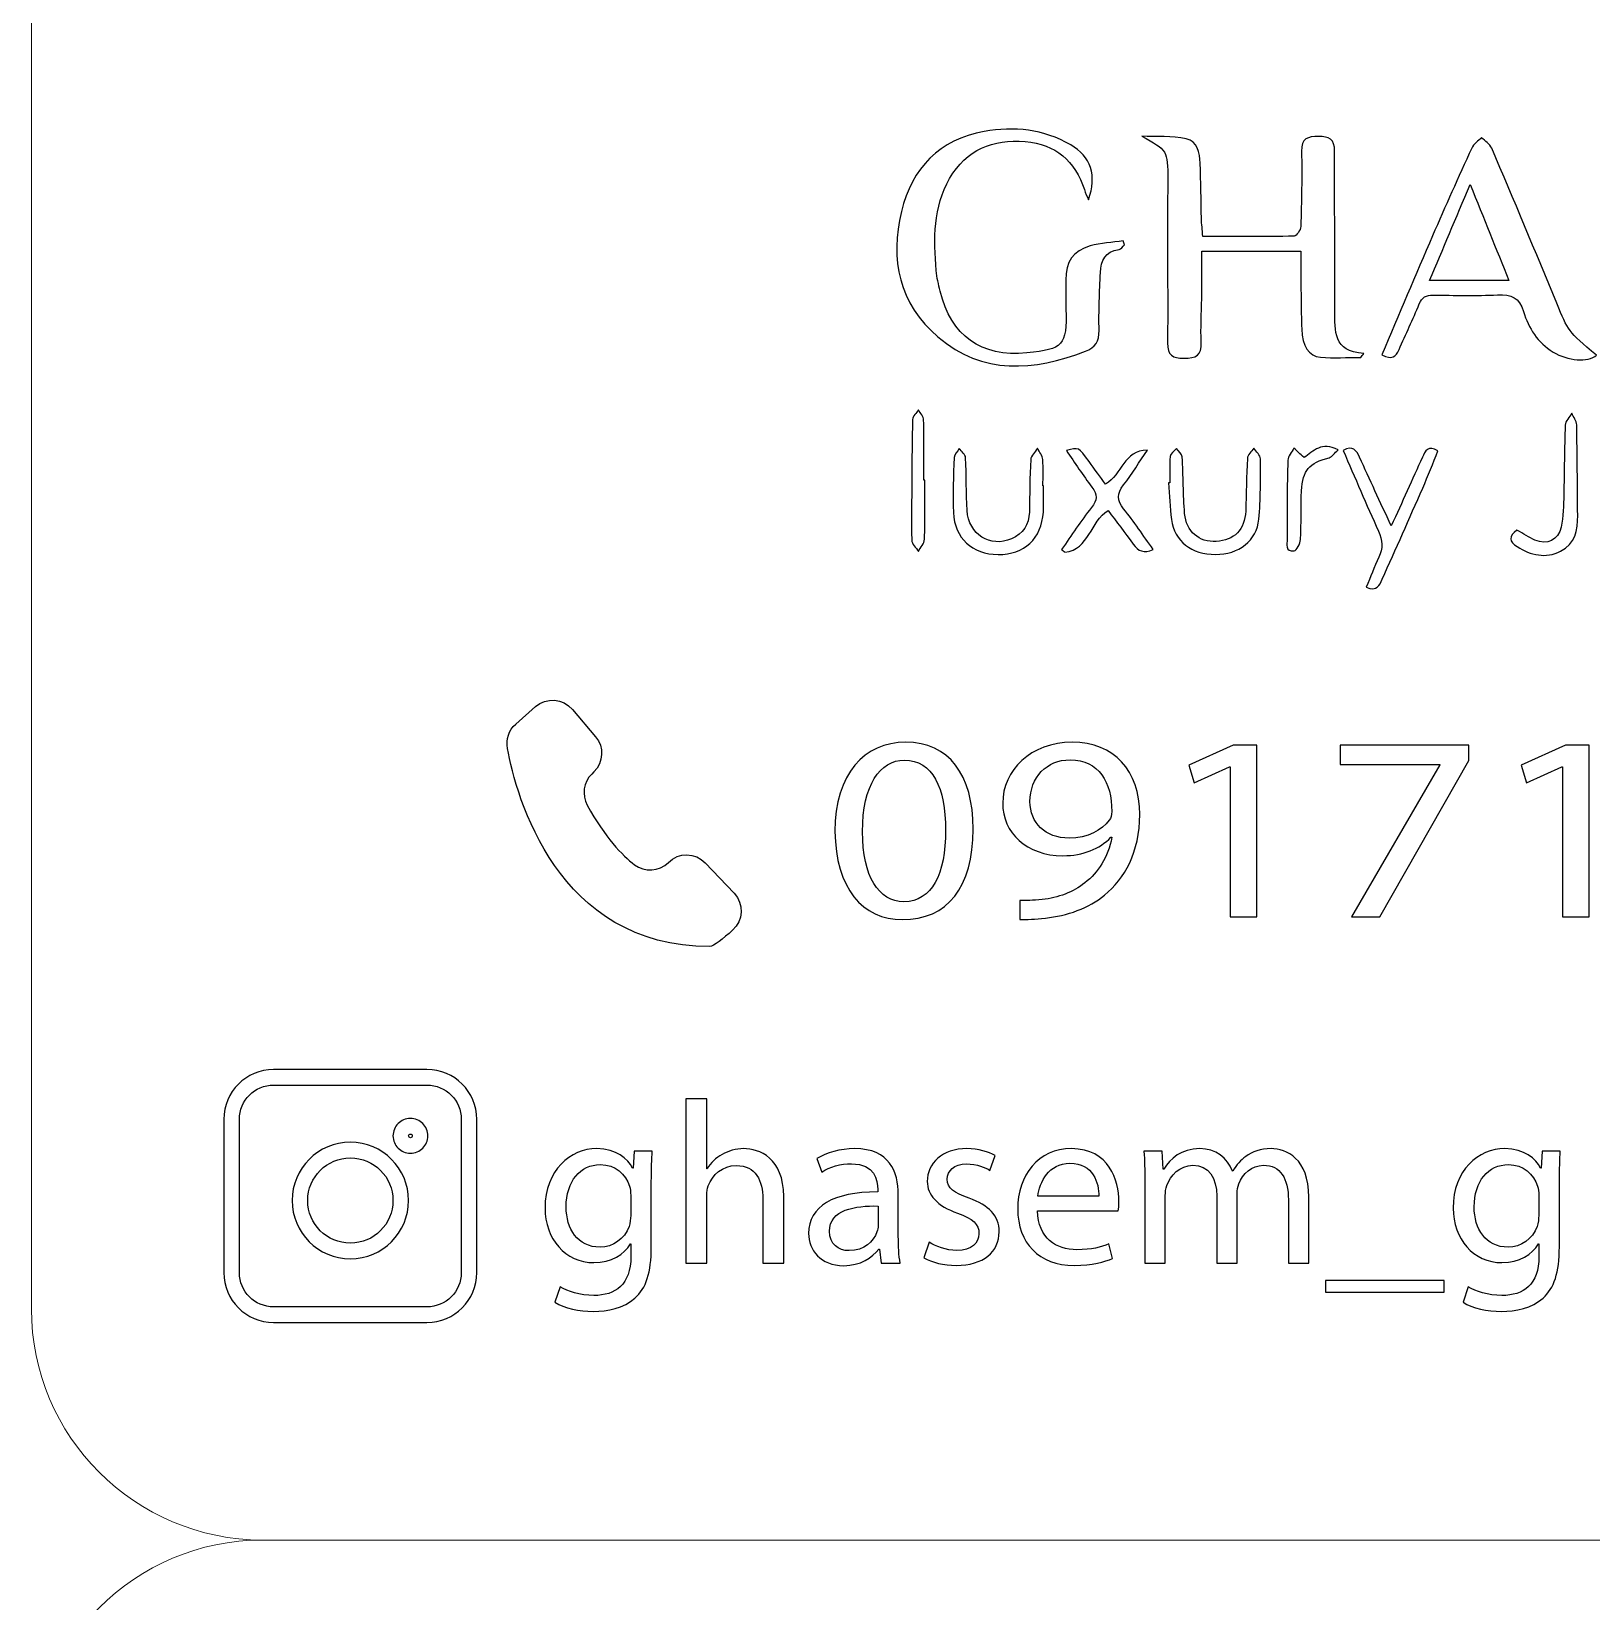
# Model space of a CAD drawing. Header units: millimetres. Extents: x -576 to 618, y 160 to 343.
# Drawn here: x -576.46 to -556.3, y 302.5 to 322.8 of the extents above; entities that cross this region are included whole.
import ezdxf

# ---------------------------------------------------------------- set-up
doc = ezdxf.new("R2010")
doc.units = ezdxf.units.MM
doc.header["$MEASUREMENT"] = 0
doc.layers.add('Layer 1', color=7, linetype='Continuous')

msp = doc.modelspace()

# ---------------------------------------------------------------- linework, layer by layer
at = {"layer": 'Layer 1', "color": 250, "lineweight": 18}
for points in [[(-573.4783, 343.1001), (-573.4783, 343.1001), (-539.6483, 343.1001), (-539.6483, 343.1001), (-538.0043, 343.1001), (-536.6633, 341.7591), (-536.6633, 340.1151), (-536.6633, 340.1151), (-536.6633, 306.2851), (-536.6633, 306.2851), (-536.6633, 304.6411), (-538.0043, 303.3001), (-539.6483, 303.3001), (-539.6483, 303.3001), (-573.4783, 303.3001), (-573.4783, 303.3001), (-575.1223, 303.3001), (-576.4633, 304.6411), (-576.4633, 306.2851), (-576.4633, 306.2851), (-576.4633, 340.1151), (-576.4633, 340.1151), (-576.4633, 341.7591), (-575.1223, 343.1001), (-573.4783, 343.1001)], [(-573.4783, 303.3001), (-573.4783, 303.3001), (-539.6483, 303.3001), (-539.6483, 303.3001), (-538.0043, 303.3001), (-536.6633, 301.9591), (-536.6633, 300.3151), (-536.6633, 300.3151), (-536.6633, 266.4851), (-536.6633, 266.4851), (-536.6633, 264.8411), (-538.0043, 263.5001), (-539.6483, 263.5001), (-539.6483, 263.5001), (-573.4783, 263.5001), (-573.4783, 263.5001), (-575.1223, 263.5001), (-576.4633, 264.8411), (-576.4633, 266.4851), (-576.4633, 266.4851), (-576.4633, 300.3151), (-576.4633, 300.3151), (-576.4633, 301.9591), (-575.1223, 303.3001), (-573.4783, 303.3001)]]:
    msp.add_open_spline(points, degree=3, knots=[0, 0, 0, 0, 0.125, 0.125, 0.125, 0.25, 0.25, 0.25, 0.375, 0.375, 0.375, 0.5, 0.5, 0.5, 0.625, 0.625, 0.625, 0.75, 0.75, 0.75, 0.875, 0.875, 0.875, 1, 1, 1, 1], dxfattribs=at)
at = {"layer": 'Layer 1', "color": 230}
for points, knots in [([(-562.802, 320.6265), (-562.8198, 320.67), (-562.8407, 320.7121), (-562.8551, 320.7566), (-562.9761, 321.1286), (-563.2245, 321.3452), (-563.6195, 321.3773), (-564.0382, 321.4116), (-564.3808, 321.2771), (-564.5961, 320.9002), (-564.8089, 320.5283), (-564.8046, 320.1196), (-564.7695, 319.7099), (-564.7617, 319.6203), (-564.7387, 319.5317), (-564.7178, 319.444), (-564.5826, 318.8684), (-564.1874, 318.5875), (-563.5974, 318.6465), (-563.1222, 318.6946), (-563.0828, 318.7389), (-563.0928, 319.2122), (-563.0953, 319.3367), (-563.0972, 319.4616), (-563.0956, 319.586), (-563.0934, 319.8269), (-563.0042, 319.9642), (-562.7789, 320.0287), (-562.642, 320.0678), (-562.4956, 320.0733), (-562.3537, 320.0939), (-562.3471, 320.0768), (-562.3406, 320.0602), (-562.334, 320.0431), (-562.358, 320.0222), (-562.3805, 319.9851), (-562.4067, 319.9826), (-562.5889, 319.9632), (-562.6394, 319.8366), (-562.647, 319.6852), (-562.6594, 319.4365), (-562.67, 319.1869), (-562.6647, 318.9376), (-562.6619, 318.7966), (-562.714, 318.7158), (-562.842, 318.6674), (-563.5088, 318.4141), (-564.1668, 318.3564), (-564.7474, 318.8524), (-565.2476, 319.2802), (-565.3702, 319.8547), (-565.2188, 320.4756), (-565.0828, 321.0321), (-564.7284, 321.4081), (-564.149, 321.509), (-563.7645, 321.576), (-563.3802, 321.5408), (-563.0311, 321.3352), (-562.7777, 321.1853), (-562.6847, 320.938), (-562.802, 320.6265)], [0, 0, 0, 0, 0.05, 0.05, 0.05, 0.1, 0.1, 0.1, 0.15, 0.15, 0.15, 0.2, 0.2, 0.2, 0.25, 0.25, 0.25, 0.3, 0.3, 0.3, 0.35, 0.35, 0.35, 0.4, 0.4, 0.4, 0.45, 0.45, 0.45, 0.5, 0.5, 0.5, 0.55, 0.55, 0.55, 0.6, 0.6, 0.6, 0.65, 0.65, 0.65, 0.7, 0.7, 0.7, 0.75, 0.75, 0.75, 0.8, 0.8, 0.8, 0.85, 0.85, 0.85, 0.9, 0.9, 0.9, 0.95, 0.95, 0.95, 1, 1, 1, 1]), ([(-559.2823, 318.5875), (-559.4564, 318.5875), (-559.6314, 318.576), (-559.804, 318.5913), (-559.9534, 318.6043), (-560.0373, 318.7345), (-560.0458, 318.9517), (-560.0564, 319.2234), (-560.0545, 319.4958), (-560.0573, 319.7682), (-560.0579, 319.829), (-560.0573, 319.8899), (-560.0573, 319.9601), (-560.0573, 319.9601), (-561.3375, 319.9601), (-561.3375, 319.9601), (-561.3375, 319.7494), (-561.3362, 319.5466), (-561.3378, 319.3442), (-561.3394, 319.157), (-561.3543, 318.9694), (-561.3437, 318.7828), (-561.3341, 318.6088), (-561.4139, 318.5776), (-561.5665, 318.5766), (-561.7169, 318.5753), (-561.7815, 318.6159), (-561.7796, 318.776), (-561.7746, 319.2746), (-561.7809, 319.7738), (-561.7815, 320.2727), (-561.7815, 320.4771), (-561.7771, 320.6811), (-561.7768, 320.8852), (-561.7762, 321.2611), (-561.7824, 321.2702), (-562.1135, 321.4478), (-561.9216, 321.439), (-561.7254, 321.4518), (-561.5391, 321.4147), (-561.3927, 321.3853), (-561.3646, 321.2312), (-561.3587, 321.0977), (-561.3481, 320.8596), (-561.3484, 320.6215), (-561.3419, 320.3835), (-561.3397, 320.3108), (-561.3303, 320.239), (-561.3231, 320.1497), (-560.9213, 320.1497), (-560.5313, 320.147), (-560.1416, 320.1554), (-560.1116, 320.156), (-560.0598, 320.2369), (-560.0583, 320.2818), (-560.0483, 320.6047), (-560.0401, 320.9282), (-560.0485, 321.2509), (-560.0532, 321.4243), (-559.9662, 321.4437), (-559.8283, 321.4437), (-559.6913, 321.4437), (-559.619, 321.411), (-559.6199, 321.2533), (-559.6233, 320.5673), (-559.6161, 319.8811), (-559.6158, 319.1947), (-559.6158, 318.9342), (-559.6433, 318.6621), (-559.2439, 318.6384), (-559.2567, 318.6212), (-559.2694, 318.6047), (-559.2823, 318.5875)], [0, 0, 0, 0, 0.0416667, 0.0416667, 0.0416667, 0.0833333, 0.0833333, 0.0833333, 0.125, 0.125, 0.125, 0.1666667, 0.1666667, 0.1666667, 0.2083333, 0.2083333, 0.2083333, 0.25, 0.25, 0.25, 0.2916667, 0.2916667, 0.2916667, 0.3333333, 0.3333333, 0.3333333, 0.375, 0.375, 0.375, 0.4166667, 0.4166667, 0.4166667, 0.4583333, 0.4583333, 0.4583333, 0.5, 0.5, 0.5, 0.5416667, 0.5416667, 0.5416667, 0.5833333, 0.5833333, 0.5833333, 0.625, 0.625, 0.625, 0.6666667, 0.6666667, 0.6666667, 0.7083333, 0.7083333, 0.7083333, 0.75, 0.75, 0.75, 0.7916667, 0.7916667, 0.7916667, 0.8333333, 0.8333333, 0.8333333, 0.875, 0.875, 0.875, 0.9166667, 0.9166667, 0.9166667, 0.9583333, 0.9583333, 0.9583333, 1, 1, 1, 1]), ([(-559.0095, 318.6221), (-558.7883, 319.1426), (-558.574, 319.653), (-558.3543, 320.161), (-558.1902, 320.5401), (-558.021, 320.9173), (-557.848, 321.2924), (-557.8229, 321.3467), (-557.7637, 321.385), (-557.7203, 321.4306), (-557.676, 321.3844), (-557.6136, 321.346), (-557.5899, 321.2908), (-557.306, 320.6247), (-557.0245, 319.9575), (-556.7493, 319.2877), (-556.6024, 318.9304), (-556.6083, 318.928), (-556.2364, 318.6147), (-556.3471, 318.5208), (-556.6077, 318.5429), (-556.7961, 318.6574), (-556.997, 318.7791), (-557.1138, 318.9666), (-557.179, 319.1804), (-557.2339, 319.361), (-557.3368, 319.4063), (-557.5141, 319.3965), (-557.7908, 319.3816), (-558.0692, 319.3894), (-558.3468, 319.3944), (-558.4389, 319.3959), (-558.4901, 319.366), (-558.5259, 319.2789), (-558.608, 319.0802), (-558.7016, 318.8864), (-558.7877, 318.6895), (-558.8279, 318.5975), (-558.881, 318.5492), (-559.0095, 318.6221)], [0, 0, 0, 0, 0.0769231, 0.0769231, 0.0769231, 0.1538462, 0.1538462, 0.1538462, 0.2307692, 0.2307692, 0.2307692, 0.3076923, 0.3076923, 0.3076923, 0.3846154, 0.3846154, 0.3846154, 0.4615385, 0.4615385, 0.4615385, 0.5384615, 0.5384615, 0.5384615, 0.6153846, 0.6153846, 0.6153846, 0.6923077, 0.6923077, 0.6923077, 0.7692308, 0.7692308, 0.7692308, 0.8461538, 0.8461538, 0.8461538, 0.9230769, 0.9230769, 0.9230769, 1, 1, 1, 1]), ([(-557.8676, 320.8237), (-558.0545, 320.3825), (-558.2214, 319.9879), (-558.3927, 319.5828), (-558.3927, 319.5828), (-557.3687, 319.5828), (-557.3687, 319.5828), (-557.5337, 319.9931), (-557.6907, 320.3838), (-557.8676, 320.8237)], [0, 0, 0, 0, 0.3333333, 0.3333333, 0.3333333, 0.6666667, 0.6666667, 0.6666667, 1, 1, 1, 1]), ([(-564.9171, 316.9994), (-564.9171, 316.7452), (-564.9124, 316.4905), (-564.9209, 316.2365), (-564.9227, 316.1835), (-564.9723, 316.1321), (-565.0001, 316.0799), (-565.0304, 316.1286), (-565.0862, 316.1773), (-565.0865, 316.2263), (-565.089, 316.746), (-565.0847, 317.2662), (-565.0753, 317.786), (-565.0747, 317.8278), (-565.0257, 317.869), (-564.9989, 317.9101), (-564.9758, 317.8665), (-564.9336, 317.8235), (-564.9324, 317.7794), (-564.9262, 317.5196), (-564.9295, 317.2593), (-564.9295, 316.9994), (-564.9295, 316.9994), (-564.9171, 316.9994), (-564.9171, 316.9994)], [0, 0, 0, 0, 0.125, 0.125, 0.125, 0.25, 0.25, 0.25, 0.375, 0.375, 0.375, 0.5, 0.5, 0.5, 0.625, 0.625, 0.625, 0.75, 0.75, 0.75, 0.875, 0.875, 0.875, 1, 1, 1, 1]), ([(-557.2636, 316.3547), (-557.1791, 316.3075), (-557.1083, 316.2595), (-557.0312, 316.2264), (-556.8739, 316.1588), (-556.7273, 316.2258), (-556.6927, 316.3943), (-556.6646, 316.5309), (-556.6624, 316.6739), (-556.6586, 316.8149), (-556.6505, 317.1144), (-556.6527, 317.4142), (-556.6405, 317.7138), (-556.6384, 317.7656), (-556.5847, 317.8159), (-556.5547, 317.8664), (-556.5329, 317.8161), (-556.4933, 317.7659), (-556.492, 317.7154), (-556.4836, 317.325), (-556.483, 316.9347), (-556.4787, 316.544), (-556.4764, 316.3534), (-556.5124, 316.1768), (-556.6992, 316.0826), (-556.8949, 315.9844), (-557.0833, 316.0308), (-557.2621, 316.1413), (-557.3681, 316.2071), (-557.3719, 316.2742), (-557.2636, 316.3547)], [0, 0, 0, 0, 0.1, 0.1, 0.1, 0.2, 0.2, 0.2, 0.3, 0.3, 0.3, 0.4, 0.4, 0.4, 0.5, 0.5, 0.5, 0.6, 0.6, 0.6, 0.7, 0.7, 0.7, 0.8, 0.8, 0.8, 0.9, 0.9, 0.9, 1, 1, 1, 1]), ([(-560.0156, 317.2925), (-559.8985, 317.3736), (-559.7846, 317.5078), (-559.5765, 317.3912), (-559.6202, 317.3522), (-559.6508, 317.3025), (-559.6917, 317.2917), (-559.9497, 317.2223), (-560.0342, 317.1316), (-560.0477, 316.8623), (-560.0583, 316.6535), (-560.0499, 316.4439), (-560.0617, 316.2352), (-560.0648, 316.1824), (-560.1075, 316.0931), (-560.1426, 316.0882), (-560.2605, 316.0701), (-560.2345, 316.1746), (-560.2345, 316.2408), (-560.2352, 316.5802), (-560.2349, 316.9194), (-560.2255, 317.2582), (-560.2239, 317.3113), (-560.1743, 317.3628), (-560.1469, 317.4149), (-560.1073, 317.3781), (-560.0679, 317.3413), (-560.0156, 317.2925)], [0, 0, 0, 0, 0.1111111, 0.1111111, 0.1111111, 0.2222222, 0.2222222, 0.2222222, 0.3333333, 0.3333333, 0.3333333, 0.4444444, 0.4444444, 0.4444444, 0.5555556, 0.5555556, 0.5555556, 0.6666667, 0.6666667, 0.6666667, 0.7777778, 0.7777778, 0.7777778, 0.8888889, 0.8888889, 0.8888889, 1, 1, 1, 1]), ([(-563.3841, 316.9272), (-563.3841, 316.8142), (-563.3782, 316.7004), (-563.3851, 316.5881), (-563.406, 316.2458), (-563.6325, 316.0361), (-563.9704, 316.0398), (-564.304, 316.0439), (-564.5333, 316.2508), (-564.5474, 316.5815), (-564.5576, 316.8183), (-564.5474, 317.0564), (-564.538, 317.2939), (-564.5364, 317.3338), (-564.4949, 317.3721), (-564.4715, 317.4111), (-564.4428, 317.3705), (-564.3916, 317.3313), (-564.3895, 317.2892), (-564.3769, 317.0636), (-564.3854, 316.8364), (-564.3704, 316.6108), (-564.3495, 316.2973), (-564.0709, 316.1235), (-563.7957, 316.2433), (-563.6459, 316.3085), (-563.5695, 316.4261), (-563.5657, 316.5883), (-563.5598, 316.8149), (-563.562, 317.0411), (-563.5479, 317.267), (-563.5451, 317.3176), (-563.4902, 317.365), (-563.459, 317.4142), (-563.436, 317.3646), (-563.3972, 317.317), (-563.3929, 317.2661), (-563.3825, 317.154), (-563.3898, 317.0402), (-563.3898, 316.9272), (-563.3898, 316.9272), (-563.3841, 316.9272), (-563.3841, 316.9272)], [0, 0, 0, 0, 0.0714286, 0.0714286, 0.0714286, 0.1428571, 0.1428571, 0.1428571, 0.2142857, 0.2142857, 0.2142857, 0.2857143, 0.2857143, 0.2857143, 0.3571429, 0.3571429, 0.3571429, 0.4285714, 0.4285714, 0.4285714, 0.5, 0.5, 0.5, 0.5714286, 0.5714286, 0.5714286, 0.6428571, 0.6428571, 0.6428571, 0.7142857, 0.7142857, 0.7142857, 0.7857143, 0.7857143, 0.7857143, 0.8571429, 0.8571429, 0.8571429, 0.9285714, 0.9285714, 0.9285714, 1, 1, 1, 1]), ([(-561.9649, 316.1048), (-562.0862, 316.0524), (-562.1599, 316.0817), (-562.2251, 316.175), (-562.3284, 316.3229), (-562.4407, 316.4646), (-562.549, 316.6087), (-562.7767, 316.4696), (-562.7932, 316.1058), (-563.1055, 316.0693), (-563.12, 316.0814), (-563.1343, 316.0936), (-563.1483, 316.1054), (-563.0207, 316.2868), (-562.8996, 316.4733), (-562.763, 316.6471), (-562.6878, 316.7432), (-562.6813, 316.8143), (-562.7571, 316.9123), (-562.8735, 317.063), (-562.9764, 317.2246), (-563.0878, 317.3853), (-562.928, 317.4284), (-562.9284, 317.428), (-562.7942, 317.2415), (-562.7227, 317.1417), (-562.6488, 317.0437), (-562.5796, 316.9497), (-562.3648, 317.0745), (-562.3499, 317.3882), (-562.0407, 317.39), (-562.1424, 317.2393), (-562.2369, 317.0827), (-562.3486, 316.9397), (-562.436, 316.8278), (-562.4372, 316.7416), (-562.347, 316.6303), (-562.2129, 316.4643), (-562.095, 316.2855), (-561.9649, 316.1048)], [0, 0, 0, 0, 0.0769231, 0.0769231, 0.0769231, 0.1538462, 0.1538462, 0.1538462, 0.2307692, 0.2307692, 0.2307692, 0.3076923, 0.3076923, 0.3076923, 0.3846154, 0.3846154, 0.3846154, 0.4615385, 0.4615385, 0.4615385, 0.5384615, 0.5384615, 0.5384615, 0.6153846, 0.6153846, 0.6153846, 0.6923077, 0.6923077, 0.6923077, 0.7692308, 0.7692308, 0.7692308, 0.8461538, 0.8461538, 0.8461538, 0.9230769, 0.9230769, 0.9230769, 1, 1, 1, 1]), ([(-561.7502, 316.9662), (-561.7502, 317.0795), (-561.757, 317.1937), (-561.7461, 317.306), (-561.7427, 317.3428), (-561.6922, 317.3752), (-561.6634, 317.4096), (-561.6382, 317.3734), (-561.5932, 317.3382), (-561.5907, 317.3004), (-561.5758, 317.0576), (-561.5785, 316.8133), (-561.5589, 316.5706), (-561.5399, 316.3357), (-561.3733, 316.1971), (-561.1496, 316.2087), (-560.9199, 316.2202), (-560.7792, 316.3628), (-560.7695, 316.6014), (-560.7608, 316.828), (-560.7624, 317.0548), (-560.7483, 317.281), (-560.7455, 317.3272), (-560.6931, 317.3703), (-560.6638, 317.4146), (-560.6341, 317.3687), (-560.5792, 317.3225), (-560.5789, 317.2761), (-560.5774, 317.0162), (-560.5755, 316.7547), (-560.5995, 316.4964), (-560.6257, 316.2158), (-560.8572, 316.0402), (-561.1614, 316.0405), (-561.4697, 316.0408), (-561.6909, 316.2121), (-561.7296, 316.4923), (-561.7508, 316.6486), (-561.7555, 316.8074), (-561.7674, 316.9653), (-561.7617, 316.9656), (-561.7561, 316.9659), (-561.7502, 316.9662)], [0, 0, 0, 0, 0.0714286, 0.0714286, 0.0714286, 0.1428571, 0.1428571, 0.1428571, 0.2142857, 0.2142857, 0.2142857, 0.2857143, 0.2857143, 0.2857143, 0.3571429, 0.3571429, 0.3571429, 0.4285714, 0.4285714, 0.4285714, 0.5, 0.5, 0.5, 0.5714286, 0.5714286, 0.5714286, 0.6428571, 0.6428571, 0.6428571, 0.7142857, 0.7142857, 0.7142857, 0.7857143, 0.7857143, 0.7857143, 0.8571429, 0.8571429, 0.8571429, 0.9285714, 0.9285714, 0.9285714, 1, 1, 1, 1]), ([(-558.2847, 317.38), (-558.3502, 317.2187), (-558.4123, 317.0567), (-558.4819, 316.8976), (-558.6545, 316.5042), (-558.8298, 316.112), (-559.0052, 315.7198), (-559.0395, 315.6431), (-559.0719, 315.556), (-559.2108, 315.6184), (-559.1574, 315.7482), (-559.11, 315.8786), (-559.0501, 316.0037), (-558.9942, 316.1201), (-558.998, 316.2231), (-559.0526, 316.3419), (-559.2108, 316.6846), (-559.3568, 317.0328), (-559.5096, 317.3835), (-559.3824, 317.4558), (-559.3383, 317.385), (-559.2978, 317.2961), (-559.1671, 317.0097), (-559.0342, 316.7242), (-558.8884, 316.4091), (-558.7456, 316.7242), (-558.6161, 317.0106), (-558.4856, 317.2964), (-558.4497, 317.3744), (-558.4151, 317.4596), (-558.2847, 317.38)], [0, 0, 0, 0, 0.1, 0.1, 0.1, 0.2, 0.2, 0.2, 0.3, 0.3, 0.3, 0.4, 0.4, 0.4, 0.5, 0.5, 0.5, 0.6, 0.6, 0.6, 0.7, 0.7, 0.7, 0.8, 0.8, 0.8, 0.9, 0.9, 0.9, 1, 1, 1, 1]), ([(-569.2219, 313.2016), (-569.2219, 313.2016), (-569.1926, 313.2304), (-569.1926, 313.2304), (-569.0687, 313.3527), (-569.0593, 313.5498), (-569.172, 313.6828), (-569.172, 313.6828), (-569.4715, 314.0381), (-569.4715, 314.0381), (-569.5923, 314.1811), (-569.8066, 314.1967), (-569.9467, 314.0734), (-569.9467, 314.0734), (-570.2044, 313.8463), (-570.2044, 313.8463), (-570.293, 313.7683), (-570.3333, 313.65), (-570.3114, 313.5337), (-570.195, 312.909), (-569.674, 310.972), (-567.6943, 310.972), (-567.6497, 310.972), (-567.5221, 311.0753), (-567.4016, 311.1824), (-567.2606, 311.3084), (-567.2512, 311.5253), (-567.3813, 311.6619), (-567.3813, 311.6619), (-567.7545, 312.0541), (-567.7545, 312.0541), (-567.8834, 312.1898), (-568.099, 312.1927), (-568.2316, 312.06), (-568.3498, 311.9417), (-568.5361, 311.9284), (-568.669, 312.0295), (-568.8291, 312.1511), (-569.0466, 312.3779), (-569.279, 312.7998), (-569.3514, 312.9312), (-569.3286, 313.0966), (-569.2219, 313.2016)], [0, 0, 0, 0, 0.0714286, 0.0714286, 0.0714286, 0.1428571, 0.1428571, 0.1428571, 0.2142857, 0.2142857, 0.2142857, 0.2857143, 0.2857143, 0.2857143, 0.3571429, 0.3571429, 0.3571429, 0.4285714, 0.4285714, 0.4285714, 0.5, 0.5, 0.5, 0.5714286, 0.5714286, 0.5714286, 0.6428571, 0.6428571, 0.6428571, 0.7142857, 0.7142857, 0.7142857, 0.7857143, 0.7857143, 0.7857143, 0.8571429, 0.8571429, 0.8571429, 0.9285714, 0.9285714, 0.9285714, 1, 1, 1, 1]), ([(-564.2921, 312.4904), (-564.2921, 311.7363), (-564.6241, 311.3197), (-565.2076, 311.3197), (-565.722, 311.3197), (-566.0705, 311.7259), (-566.0787, 312.4601), (-566.0787, 313.2039), (-565.6977, 313.6136), (-565.1629, 313.6136), (-564.6078, 313.6136), (-564.2921, 313.1971), (-564.2921, 312.4904)], [0, 0, 0, 0, 0.25, 0.25, 0.25, 0.5, 0.5, 0.5, 0.75, 0.75, 0.75, 1, 1, 1, 1]), ([(-563.6874, 311.569), (-563.6103, 311.5621), (-563.5211, 311.569), (-563.3997, 311.579), (-563.1932, 311.6034), (-562.9985, 311.6748), (-562.8487, 311.7943), (-562.6742, 311.9275), (-562.5488, 312.1219), (-562.5002, 312.3846), (-562.5002, 312.3846), (-562.5123, 312.3846), (-562.5123, 312.3846), (-562.6581, 312.2345), (-562.8686, 312.1459), (-563.1323, 312.1459), (-563.6063, 312.1459), (-563.9102, 312.4464), (-563.9102, 312.8251), (-563.9102, 313.2448), (-563.5495, 313.6136), (-563.0106, 313.6136), (-562.4718, 313.6136), (-562.1395, 313.2448), (-562.1395, 312.6785), (-562.1395, 312.1902), (-562.3342, 311.8489), (-562.5934, 311.6373), (-562.7959, 311.4701), (-563.0755, 311.3677), (-563.3592, 311.3403), (-563.4886, 311.3232), (-563.6022, 311.3197), (-563.6874, 311.3232), (-563.6874, 311.3232), (-563.6874, 311.569), (-563.6874, 311.569)], [0, 0, 0, 0, 0.0833333, 0.0833333, 0.0833333, 0.1666667, 0.1666667, 0.1666667, 0.25, 0.25, 0.25, 0.3333333, 0.3333333, 0.3333333, 0.4166667, 0.4166667, 0.4166667, 0.5, 0.5, 0.5, 0.5833333, 0.5833333, 0.5833333, 0.6666667, 0.6666667, 0.6666667, 0.75, 0.75, 0.75, 0.8333333, 0.8333333, 0.8333333, 0.9166667, 0.9166667, 0.9166667, 1, 1, 1, 1]), ([(-560.9719, 313.2961), (-560.9719, 313.2961), (-560.98, 313.2961), (-560.98, 313.2961), (-560.98, 313.2961), (-561.4377, 313.088), (-561.4377, 313.088), (-561.4377, 313.088), (-561.5067, 313.3167), (-561.5067, 313.3167), (-561.5067, 313.3167), (-560.9314, 313.576), (-560.9314, 313.576), (-560.9314, 313.576), (-560.6275, 313.576), (-560.6275, 313.576), (-560.6275, 313.576), (-560.6275, 311.3573), (-560.6275, 311.3573), (-560.6275, 311.3573), (-560.9719, 311.3573), (-560.9719, 311.3573), (-560.9719, 311.3573), (-560.9719, 313.2961), (-560.9719, 313.2961)], [0, 0, 0, 0, 0.125, 0.125, 0.125, 0.25, 0.25, 0.25, 0.375, 0.375, 0.375, 0.5, 0.5, 0.5, 0.625, 0.625, 0.625, 0.75, 0.75, 0.75, 0.875, 0.875, 0.875, 1, 1, 1, 1]), ([(-557.8876, 313.5761), (-557.8876, 313.5761), (-557.8876, 313.378), (-557.8876, 313.378), (-557.8876, 313.378), (-559.0343, 311.3574), (-559.0343, 311.3574), (-559.0343, 311.3574), (-559.4028, 311.3574), (-559.4028, 311.3574), (-559.4028, 311.3574), (-558.2603, 313.3203), (-558.2603, 313.3203), (-558.2603, 313.3203), (-558.2603, 313.3269), (-558.2603, 313.3269), (-558.2603, 313.3269), (-559.5488, 313.3269), (-559.5488, 313.3269), (-559.5488, 313.3269), (-559.5488, 313.5761), (-559.5488, 313.5761), (-559.5488, 313.5761), (-557.8876, 313.5761), (-557.8876, 313.5761)], [0, 0, 0, 0, 0.125, 0.125, 0.125, 0.25, 0.25, 0.25, 0.375, 0.375, 0.375, 0.5, 0.5, 0.5, 0.625, 0.625, 0.625, 0.75, 0.75, 0.75, 0.875, 0.875, 0.875, 1, 1, 1, 1]), ([(-556.6754, 313.2961), (-556.6754, 313.2961), (-556.6836, 313.2961), (-556.6836, 313.2961), (-556.6836, 313.2961), (-557.1413, 313.088), (-557.1413, 313.088), (-557.1413, 313.088), (-557.2101, 313.3167), (-557.2101, 313.3167), (-557.2101, 313.3167), (-556.6348, 313.576), (-556.6348, 313.576), (-556.6348, 313.576), (-556.3309, 313.576), (-556.3309, 313.576), (-556.3309, 313.576), (-556.3309, 311.3573), (-556.3309, 311.3573), (-556.3309, 311.3573), (-556.6754, 311.3573), (-556.6754, 311.3573), (-556.6754, 311.3573), (-556.6754, 313.2961), (-556.6754, 313.2961)], [0, 0, 0, 0, 0.125, 0.125, 0.125, 0.25, 0.25, 0.25, 0.375, 0.375, 0.375, 0.5, 0.5, 0.5, 0.625, 0.625, 0.625, 0.75, 0.75, 0.75, 0.875, 0.875, 0.875, 1, 1, 1, 1]), ([(-565.722, 312.4564), (-565.722, 311.8795), (-565.5115, 311.5521), (-565.1872, 311.5521), (-564.8228, 311.5521), (-564.6484, 311.9103), (-564.6484, 312.4769), (-564.6484, 313.023), (-564.8144, 313.3814), (-565.1832, 313.3814), (-565.4952, 313.3814), (-565.722, 313.0607), (-565.722, 312.4564)], [0, 0, 0, 0, 0.25, 0.25, 0.25, 0.5, 0.5, 0.5, 0.75, 0.75, 0.75, 1, 1, 1, 1]), ([(-563.5575, 312.8457), (-563.5575, 312.569), (-563.3592, 312.3746), (-563.0512, 312.3746), (-562.8121, 312.3746), (-562.6256, 312.4736), (-562.5326, 312.6064), (-562.5123, 312.6339), (-562.5002, 312.6682), (-562.5002, 312.716), (-562.5002, 313.0947), (-562.6661, 313.3852), (-563.039, 313.3852), (-563.3429, 313.3852), (-563.5575, 313.1596), (-563.5575, 312.8457)], [0, 0, 0, 0, 0.2, 0.2, 0.2, 0.4, 0.4, 0.4, 0.6, 0.6, 0.6, 0.8, 0.8, 0.8, 1, 1, 1, 1]), ([(-571.3515, 306.1125), (-571.3515, 306.1125), (-573.3324, 306.1125), (-573.3324, 306.1125), (-573.5101, 306.1125), (-573.6713, 306.1848), (-573.7878, 306.3012), (-573.9048, 306.4178), (-573.977, 306.579), (-573.977, 306.7569), (-573.977, 306.7569), (-573.977, 308.7382), (-573.977, 308.7382), (-573.977, 308.916), (-573.9049, 309.077), (-573.7883, 309.1937), (-573.6712, 309.3107), (-573.5101, 309.3829), (-573.3324, 309.3829), (-573.3324, 309.3829), (-571.3515, 309.3829), (-571.3515, 309.3829), (-571.1737, 309.3829), (-571.0126, 309.3107), (-570.896, 309.1941), (-570.779, 309.077), (-570.7068, 308.916), (-570.7068, 308.7382), (-570.7068, 308.7382), (-570.7068, 306.7569), (-570.7068, 306.7569), (-570.7068, 306.579), (-570.7791, 306.4178), (-570.8956, 306.3012), (-571.0126, 306.1848), (-571.1737, 306.1125), (-571.3515, 306.1125)], [0, 0, 0, 0, 0.0833333, 0.0833333, 0.0833333, 0.1666667, 0.1666667, 0.1666667, 0.25, 0.25, 0.25, 0.3333333, 0.3333333, 0.3333333, 0.4166667, 0.4166667, 0.4166667, 0.5, 0.5, 0.5, 0.5833333, 0.5833333, 0.5833333, 0.6666667, 0.6666667, 0.6666667, 0.75, 0.75, 0.75, 0.8333333, 0.8333333, 0.8333333, 0.9166667, 0.9166667, 0.9166667, 1, 1, 1, 1]), ([(-573.3324, 306.3142), (-573.3324, 306.3142), (-571.3515, 306.3142), (-571.3515, 306.3142), (-571.2289, 306.3142), (-571.118, 306.3637), (-571.038, 306.4436), (-570.9581, 306.5239), (-570.9085, 306.6346), (-570.9085, 306.7569), (-570.9085, 306.7569), (-570.9085, 308.7382), (-570.9085, 308.7382), (-570.9085, 308.8608), (-570.958, 308.9717), (-571.0379, 309.0517), (-571.118, 309.1317), (-571.2289, 309.1812), (-571.3515, 309.1812), (-571.3515, 309.1812), (-573.3324, 309.1812), (-573.3324, 309.1812), (-573.455, 309.1812), (-573.5659, 309.1317), (-573.6459, 309.0517), (-573.7259, 308.9717), (-573.7754, 308.8608), (-573.7754, 308.7382), (-573.7754, 308.7382), (-573.7754, 306.7569), (-573.7754, 306.7569), (-573.7754, 306.6346), (-573.7258, 306.5239), (-573.6456, 306.4438), (-573.5659, 306.3637), (-573.455, 306.3142), (-573.3324, 306.3142)], [0, 0, 0, 0, 0.0833333, 0.0833333, 0.0833333, 0.1666667, 0.1666667, 0.1666667, 0.25, 0.25, 0.25, 0.3333333, 0.3333333, 0.3333333, 0.4166667, 0.4166667, 0.4166667, 0.5, 0.5, 0.5, 0.5833333, 0.5833333, 0.5833333, 0.6666667, 0.6666667, 0.6666667, 0.75, 0.75, 0.75, 0.8333333, 0.8333333, 0.8333333, 0.9166667, 0.9166667, 0.9166667, 1, 1, 1, 1]), ([(-568.0037, 309.0023), (-568.0037, 309.0023), (-567.7338, 309.0023), (-567.7338, 309.0023), (-567.7338, 309.0023), (-567.7338, 308.099), (-567.7338, 308.099), (-567.7338, 308.099), (-567.7279, 308.099), (-567.7279, 308.099), (-567.6848, 308.1742), (-567.6174, 308.2401), (-567.5347, 308.2847), (-567.4549, 308.3296), (-567.36, 308.3592), (-567.2586, 308.3592), (-567.0593, 308.3592), (-566.7403, 308.2401), (-566.7403, 307.7405), (-566.7403, 307.7405), (-566.7403, 306.8794), (-566.7403, 306.8794), (-566.7403, 306.8794), (-567.0103, 306.8794), (-567.0103, 306.8794), (-567.0103, 306.8794), (-567.0103, 307.7106), (-567.0103, 307.7106), (-567.0103, 307.9436), (-567.0992, 308.1411), (-567.3538, 308.1411), (-567.5285, 308.1411), (-567.6664, 308.0214), (-567.7154, 307.8778), (-567.7306, 307.8423), (-567.7338, 307.8032), (-567.7338, 307.7524), (-567.7338, 307.7524), (-567.7338, 306.8794), (-567.7338, 306.8794), (-567.7338, 306.8794), (-568.0037, 306.8794), (-568.0037, 306.8794), (-568.0037, 306.8794), (-568.0037, 309.0023), (-568.0037, 309.0023)], [0, 0, 0, 0, 0.0666667, 0.0666667, 0.0666667, 0.1333333, 0.1333333, 0.1333333, 0.2, 0.2, 0.2, 0.2666667, 0.2666667, 0.2666667, 0.3333333, 0.3333333, 0.3333333, 0.4, 0.4, 0.4, 0.4666667, 0.4666667, 0.4666667, 0.5333333, 0.5333333, 0.5333333, 0.6, 0.6, 0.6, 0.6666667, 0.6666667, 0.6666667, 0.7333333, 0.7333333, 0.7333333, 0.8, 0.8, 0.8, 0.8666667, 0.8666667, 0.8666667, 0.9333333, 0.9333333, 0.9333333, 1, 1, 1, 1]), ([(-571.3401, 308.5245), (-571.3401, 308.4624), (-571.3653, 308.4061), (-571.406, 308.3654), (-571.4466, 308.3247), (-571.503, 308.2995), (-571.5651, 308.2995), (-571.6272, 308.2995), (-571.6835, 308.3247), (-571.7242, 308.3654), (-571.7649, 308.4061), (-571.7901, 308.4624), (-571.7901, 308.5245), (-571.7901, 308.5866), (-571.7649, 308.6429), (-571.7242, 308.6836), (-571.6835, 308.7243), (-571.6272, 308.7495), (-571.5651, 308.7495), (-571.503, 308.7495), (-571.4466, 308.7243), (-571.406, 308.6836), (-571.3653, 308.6429), (-571.3401, 308.5866), (-571.3401, 308.5245)], [0, 0, 0, 0, 0.125, 0.125, 0.125, 0.25, 0.25, 0.25, 0.375, 0.375, 0.375, 0.5, 0.5, 0.5, 0.625, 0.625, 0.625, 0.75, 0.75, 0.75, 0.875, 0.875, 0.875, 1, 1, 1, 1]), ([(-571.5485, 308.508), (-571.5444, 308.5121), (-571.5417, 308.5181), (-571.5417, 308.5245), (-571.5417, 308.531), (-571.5444, 308.5369), (-571.5485, 308.5411), (-571.5527, 308.5452), (-571.5586, 308.5479), (-571.5651, 308.5479), (-571.5715, 308.5479), (-571.5775, 308.5452), (-571.5816, 308.5411), (-571.5858, 308.5369), (-571.5884, 308.531), (-571.5884, 308.5245), (-571.5884, 308.5181), (-571.5858, 308.5121), (-571.5816, 308.508), (-571.5775, 308.5038), (-571.5715, 308.5012), (-571.5651, 308.5012), (-571.5586, 308.5012), (-571.5527, 308.5038), (-571.5485, 308.508)], [0, 0, 0, 0, 0.125, 0.125, 0.125, 0.25, 0.25, 0.25, 0.375, 0.375, 0.375, 0.5, 0.5, 0.5, 0.625, 0.625, 0.625, 0.75, 0.75, 0.75, 0.875, 0.875, 0.875, 1, 1, 1, 1]), ([(-571.5885, 307.6887), (-571.5885, 307.4814), (-571.6729, 307.2932), (-571.8093, 307.1569), (-571.9452, 307.0204), (-572.1334, 306.9361), (-572.3412, 306.9361), (-572.5489, 306.9361), (-572.7372, 307.0205), (-572.8733, 307.1565), (-573.0095, 307.2927), (-573.0937, 307.481), (-573.0937, 307.6887), (-573.0937, 307.8963), (-573.0094, 308.0844), (-572.8733, 308.2207), (-572.7371, 308.3574), (-572.5489, 308.4416), (-572.3412, 308.4416), (-572.1337, 308.4416), (-571.9454, 308.3572), (-571.809, 308.2207), (-571.6728, 308.0844), (-571.5885, 307.8963), (-571.5885, 307.6887)], [0, 0, 0, 0, 0.125, 0.125, 0.125, 0.25, 0.25, 0.25, 0.375, 0.375, 0.375, 0.5, 0.5, 0.5, 0.625, 0.625, 0.625, 0.75, 0.75, 0.75, 0.875, 0.875, 0.875, 1, 1, 1, 1]), ([(-568.4394, 308.3265), (-568.4454, 308.2219), (-568.4516, 308.1052), (-568.4516, 307.9289), (-568.4516, 307.9289), (-568.4516, 307.0887), (-568.4516, 307.0887), (-568.4516, 306.757), (-568.519, 306.5533), (-568.6631, 306.4278), (-568.8073, 306.2965), (-569.0157, 306.2544), (-569.2029, 306.2544), (-569.3808, 306.2544), (-569.5768, 306.2965), (-569.6965, 306.3742), (-569.6965, 306.3742), (-569.6288, 306.5745), (-569.6288, 306.5745), (-569.5308, 306.5146), (-569.3777, 306.4609), (-569.1935, 306.4609), (-568.9178, 306.4609), (-568.7152, 306.6013), (-568.7152, 306.9664), (-568.7152, 306.9664), (-568.7152, 307.1274), (-568.7152, 307.1274), (-568.7152, 307.1274), (-568.7215, 307.1274), (-568.7215, 307.1274), (-568.8042, 306.9932), (-568.9636, 306.8855), (-569.1935, 306.8855), (-569.5617, 306.8855), (-569.8251, 307.1904), (-569.8251, 307.5911), (-569.8251, 308.0815), (-569.4972, 308.3595), (-569.1567, 308.3595), (-568.8994, 308.3595), (-568.7583, 308.2279), (-568.6937, 308.1084), (-568.6937, 308.1084), (-568.6878, 308.1084), (-568.6878, 308.1084), (-568.6878, 308.1084), (-568.6753, 308.3265), (-568.6753, 308.3265), (-568.6753, 308.3265), (-568.4394, 308.3265), (-568.4394, 308.3265)], [0, 0, 0, 0, 0.0588235, 0.0588235, 0.0588235, 0.1176471, 0.1176471, 0.1176471, 0.1764706, 0.1764706, 0.1764706, 0.2352941, 0.2352941, 0.2352941, 0.2941176, 0.2941176, 0.2941176, 0.3529412, 0.3529412, 0.3529412, 0.4117647, 0.4117647, 0.4117647, 0.4705882, 0.4705882, 0.4705882, 0.5294118, 0.5294118, 0.5294118, 0.5882353, 0.5882353, 0.5882353, 0.6470588, 0.6470588, 0.6470588, 0.7058824, 0.7058824, 0.7058824, 0.7647059, 0.7647059, 0.7647059, 0.8235294, 0.8235294, 0.8235294, 0.8823529, 0.8823529, 0.8823529, 0.9411765, 0.9411765, 0.9411765, 1, 1, 1, 1]), ([(-565.48, 306.8794), (-565.48, 306.8794), (-565.5015, 307.062), (-565.5015, 307.062), (-565.5015, 307.062), (-565.5109, 307.062), (-565.5109, 307.062), (-565.5936, 306.9484), (-565.753, 306.8465), (-565.9645, 306.8465), (-566.265, 306.8465), (-566.4182, 307.0526), (-566.4182, 307.2621), (-566.4182, 307.6118), (-566.0993, 307.8033), (-565.5262, 307.8002), (-565.5262, 307.8002), (-565.5262, 307.8302), (-565.5262, 307.8302), (-565.5262, 307.9497), (-565.5599, 308.165), (-565.8634, 308.165), (-566.0014, 308.165), (-566.1452, 308.1232), (-566.2497, 308.0573), (-566.2497, 308.0573), (-566.3109, 308.2308), (-566.3109, 308.2308), (-566.1883, 308.3085), (-566.0104, 308.3594), (-565.8235, 308.3594), (-565.3699, 308.3594), (-565.2594, 308.0573), (-565.2594, 307.7675), (-565.2594, 307.7675), (-565.2594, 307.2261), (-565.2594, 307.2261), (-565.2594, 307.1007), (-565.2531, 306.9781), (-565.2347, 306.8794), (-565.2347, 306.8794), (-565.48, 306.8794), (-565.48, 306.8794)], [0, 0, 0, 0, 0.0714286, 0.0714286, 0.0714286, 0.1428571, 0.1428571, 0.1428571, 0.2142857, 0.2142857, 0.2142857, 0.2857143, 0.2857143, 0.2857143, 0.3571429, 0.3571429, 0.3571429, 0.4285714, 0.4285714, 0.4285714, 0.5, 0.5, 0.5, 0.5714286, 0.5714286, 0.5714286, 0.6428571, 0.6428571, 0.6428571, 0.7142857, 0.7142857, 0.7142857, 0.7857143, 0.7857143, 0.7857143, 0.8571429, 0.8571429, 0.8571429, 0.9285714, 0.9285714, 0.9285714, 1, 1, 1, 1]), ([(-564.8605, 307.1485), (-564.7809, 307.0976), (-564.6395, 307.044), (-564.5047, 307.044), (-564.3085, 307.044), (-564.2168, 307.1397), (-564.2168, 307.259), (-564.2168, 307.3847), (-564.2932, 307.4536), (-564.4925, 307.5251), (-564.7594, 307.618), (-564.885, 307.7616), (-564.885, 307.9351), (-564.885, 308.1682), (-564.692, 308.3594), (-564.373, 308.3594), (-564.2227, 308.3594), (-564.091, 308.3176), (-564.0083, 308.2699), (-564.0083, 308.2699), (-564.0754, 308.0783), (-564.0754, 308.0783), (-564.1338, 308.1145), (-564.2411, 308.1622), (-564.3793, 308.1622), (-564.5384, 308.1622), (-564.6273, 308.0724), (-564.6273, 307.9647), (-564.6273, 307.8449), (-564.5384, 307.7916), (-564.3453, 307.7195), (-564.0879, 307.6237), (-563.9562, 307.4983), (-563.9562, 307.2833), (-563.9562, 307.029), (-564.1584, 306.8496), (-564.511, 306.8496), (-564.6736, 306.8496), (-564.8236, 306.8883), (-564.9278, 306.9482), (-564.9278, 306.9482), (-564.8605, 307.1485), (-564.8605, 307.1485)], [0, 0, 0, 0, 0.0714286, 0.0714286, 0.0714286, 0.1428571, 0.1428571, 0.1428571, 0.2142857, 0.2142857, 0.2142857, 0.2857143, 0.2857143, 0.2857143, 0.3571429, 0.3571429, 0.3571429, 0.4285714, 0.4285714, 0.4285714, 0.5, 0.5, 0.5, 0.5714286, 0.5714286, 0.5714286, 0.6428571, 0.6428571, 0.6428571, 0.7142857, 0.7142857, 0.7142857, 0.7857143, 0.7857143, 0.7857143, 0.8571429, 0.8571429, 0.8571429, 0.9285714, 0.9285714, 0.9285714, 1, 1, 1, 1]), ([(-563.459, 307.5552), (-563.4531, 307.1994), (-563.2201, 307.0528), (-562.9501, 307.0528), (-562.7571, 307.0528), (-562.6403, 307.0859), (-562.5392, 307.1274), (-562.5392, 307.1274), (-562.4931, 306.9392), (-562.4931, 306.9392), (-562.5882, 306.8974), (-562.7508, 306.8496), (-562.9867, 306.8496), (-563.4437, 306.8496), (-563.7164, 307.1423), (-563.7164, 307.5791), (-563.7164, 308.0157), (-563.4531, 308.3595), (-563.0207, 308.3595), (-562.5361, 308.3595), (-562.4075, 307.9439), (-562.4075, 307.6777), (-562.4075, 307.6238), (-562.4135, 307.582), (-562.4166, 307.5552), (-562.4166, 307.5552), (-563.459, 307.5552), (-563.459, 307.5552)], [0, 0, 0, 0, 0.1111111, 0.1111111, 0.1111111, 0.2222222, 0.2222222, 0.2222222, 0.3333333, 0.3333333, 0.3333333, 0.4444444, 0.4444444, 0.4444444, 0.5555556, 0.5555556, 0.5555556, 0.6666667, 0.6666667, 0.6666667, 0.7777778, 0.7777778, 0.7777778, 0.8888889, 0.8888889, 0.8888889, 1, 1, 1, 1]), ([(-562.073, 307.9349), (-562.073, 308.0844), (-562.0761, 308.207), (-562.0852, 308.3265), (-562.0852, 308.3265), (-561.8494, 308.3265), (-561.8494, 308.3265), (-561.8494, 308.3265), (-561.8368, 308.0934), (-561.8368, 308.0934), (-561.8368, 308.0934), (-561.8278, 308.0934), (-561.8278, 308.0934), (-561.7448, 308.2307), (-561.6068, 308.3593), (-561.3617, 308.3593), (-561.1595, 308.3593), (-561.006, 308.2401), (-560.9417, 308.0694), (-560.9417, 308.0694), (-560.9355, 308.0694), (-560.9355, 308.0694), (-560.8896, 308.15), (-560.8312, 308.2129), (-560.7701, 308.2579), (-560.6812, 308.3234), (-560.5828, 308.3593), (-560.4419, 308.3593), (-560.2456, 308.3593), (-559.9544, 308.2338), (-559.9544, 307.7318), (-559.9544, 307.7318), (-559.9544, 306.8794), (-559.9544, 306.8794), (-559.9544, 306.8794), (-560.2181, 306.8794), (-560.2181, 306.8794), (-560.2181, 306.8794), (-560.2181, 307.6987), (-560.2181, 307.6987), (-560.2181, 307.9768), (-560.3224, 308.1443), (-560.5398, 308.1443), (-560.6933, 308.1443), (-560.8128, 308.0336), (-560.8587, 307.905), (-560.8712, 307.8691), (-560.8802, 307.8214), (-560.8802, 307.7733), (-560.8802, 307.7733), (-560.8802, 306.8794), (-560.8802, 306.8794), (-560.8802, 306.8794), (-561.1438, 306.8794), (-561.1438, 306.8794), (-561.1438, 306.8794), (-561.1438, 307.7465), (-561.1438, 307.7465), (-561.1438, 307.9768), (-561.2481, 308.1443), (-561.4537, 308.1443), (-561.6225, 308.1443), (-561.7448, 308.0126), (-561.7879, 307.881), (-561.8031, 307.8423), (-561.8094, 307.7973), (-561.8094, 307.7524), (-561.8094, 307.7524), (-561.8094, 306.8794), (-561.8094, 306.8794), (-561.8094, 306.8794), (-562.073, 306.8794), (-562.073, 306.8794), (-562.073, 306.8794), (-562.073, 307.9349), (-562.073, 307.9349)], [0, 0, 0, 0, 0.04, 0.04, 0.04, 0.08, 0.08, 0.08, 0.12, 0.12, 0.12, 0.16, 0.16, 0.16, 0.2, 0.2, 0.2, 0.24, 0.24, 0.24, 0.28, 0.28, 0.28, 0.32, 0.32, 0.32, 0.36, 0.36, 0.36, 0.4, 0.4, 0.4, 0.44, 0.44, 0.44, 0.48, 0.48, 0.48, 0.52, 0.52, 0.52, 0.56, 0.56, 0.56, 0.6, 0.6, 0.6, 0.64, 0.64, 0.64, 0.68, 0.68, 0.68, 0.72, 0.72, 0.72, 0.76, 0.76, 0.76, 0.8, 0.8, 0.8, 0.84, 0.84, 0.84, 0.88, 0.88, 0.88, 0.92, 0.92, 0.92, 0.96, 0.96, 0.96, 1, 1, 1, 1]), ([(-556.7036, 308.3265), (-556.7095, 308.2219), (-556.7158, 308.1052), (-556.7158, 307.9289), (-556.7158, 307.9289), (-556.7158, 307.0887), (-556.7158, 307.0887), (-556.7158, 306.757), (-556.7832, 306.5533), (-556.9273, 306.4278), (-557.0715, 306.2965), (-557.2799, 306.2544), (-557.4671, 306.2544), (-557.645, 306.2544), (-557.8409, 306.2965), (-557.9607, 306.3742), (-557.9607, 306.3742), (-557.893, 306.5745), (-557.893, 306.5745), (-557.7951, 306.5146), (-557.6418, 306.4609), (-557.4577, 306.4609), (-557.182, 306.4609), (-556.9794, 306.6013), (-556.9794, 306.9664), (-556.9794, 306.9664), (-556.9794, 307.1274), (-556.9794, 307.1274), (-556.9794, 307.1274), (-556.9857, 307.1274), (-556.9857, 307.1274), (-557.0683, 306.9932), (-557.2278, 306.8855), (-557.4577, 306.8855), (-557.8259, 306.8855), (-558.0892, 307.1904), (-558.0892, 307.5911), (-558.0892, 308.0815), (-557.7614, 308.3595), (-557.4209, 308.3595), (-557.1635, 308.3595), (-557.0225, 308.2279), (-556.9579, 308.1084), (-556.9579, 308.1084), (-556.952, 308.1084), (-556.952, 308.1084), (-556.952, 308.1084), (-556.9395, 308.3265), (-556.9395, 308.3265), (-556.9395, 308.3265), (-556.7036, 308.3265), (-556.7036, 308.3265)], [0, 0, 0, 0, 0.0588235, 0.0588235, 0.0588235, 0.1176471, 0.1176471, 0.1176471, 0.1764706, 0.1764706, 0.1764706, 0.2352941, 0.2352941, 0.2352941, 0.2941176, 0.2941176, 0.2941176, 0.3529412, 0.3529412, 0.3529412, 0.4117647, 0.4117647, 0.4117647, 0.4705882, 0.4705882, 0.4705882, 0.5294118, 0.5294118, 0.5294118, 0.5882353, 0.5882353, 0.5882353, 0.6470588, 0.6470588, 0.6470588, 0.7058824, 0.7058824, 0.7058824, 0.7647059, 0.7647059, 0.7647059, 0.8235294, 0.8235294, 0.8235294, 0.8823529, 0.8823529, 0.8823529, 0.9411765, 0.9411765, 0.9411765, 1, 1, 1, 1]), ([(-571.9513, 307.2992), (-571.8517, 307.3985), (-571.7902, 307.5364), (-571.7902, 307.6887), (-571.7902, 307.8412), (-571.8519, 307.9793), (-571.9516, 308.079), (-572.0509, 308.1784), (-572.1888, 308.24), (-572.3412, 308.24), (-572.4933, 308.24), (-572.6311, 308.1783), (-572.7308, 308.0786), (-572.8304, 307.9792), (-572.8921, 307.8412), (-572.8921, 307.6887), (-572.8921, 307.5367), (-572.8304, 307.3988), (-572.7307, 307.2991), (-572.6311, 307.1995), (-572.4933, 307.1378), (-572.3412, 307.1378), (-572.189, 307.1378), (-572.0512, 307.1995), (-571.9513, 307.2992)], [0, 0, 0, 0, 0.125, 0.125, 0.125, 0.25, 0.25, 0.25, 0.375, 0.375, 0.375, 0.5, 0.5, 0.5, 0.625, 0.625, 0.625, 0.75, 0.75, 0.75, 0.875, 0.875, 0.875, 1, 1, 1, 1]), ([(-568.7184, 307.7555), (-568.7184, 307.8004), (-568.7215, 307.8394), (-568.7336, 307.8752), (-568.783, 308.0275), (-568.9147, 308.153), (-569.1109, 308.153), (-569.3683, 308.153), (-569.5523, 307.9408), (-569.5523, 307.606), (-569.5523, 307.3218), (-569.4051, 307.0859), (-569.114, 307.0859), (-568.9484, 307.0859), (-568.7979, 307.1876), (-568.7399, 307.3548), (-568.7246, 307.3995), (-568.7184, 307.4504), (-568.7184, 307.4953), (-568.7184, 307.4953), (-568.7184, 307.7555), (-568.7184, 307.7555)], [0, 0, 0, 0, 0.1428571, 0.1428571, 0.1428571, 0.2857143, 0.2857143, 0.2857143, 0.4285714, 0.4285714, 0.4285714, 0.5714286, 0.5714286, 0.5714286, 0.7142857, 0.7142857, 0.7142857, 0.8571429, 0.8571429, 0.8571429, 1, 1, 1, 1]), ([(-562.6681, 307.7435), (-562.665, 307.9108), (-562.7386, 308.171), (-563.0422, 308.171), (-563.3149, 308.171), (-563.4347, 307.9258), (-563.456, 307.7435), (-563.456, 307.7435), (-562.6681, 307.7435), (-562.6681, 307.7435)], [0, 0, 0, 0, 0.3333333, 0.3333333, 0.3333333, 0.6666667, 0.6666667, 0.6666667, 1, 1, 1, 1]), ([(-556.9825, 307.7555), (-556.9825, 307.8004), (-556.9857, 307.8394), (-556.9978, 307.8752), (-557.0472, 308.0275), (-557.1788, 308.153), (-557.375, 308.153), (-557.6325, 308.153), (-557.8166, 307.9408), (-557.8166, 307.606), (-557.8166, 307.3218), (-557.6693, 307.0859), (-557.3781, 307.0859), (-557.2125, 307.0859), (-557.0621, 307.1876), (-557.0041, 307.3548), (-556.9888, 307.3995), (-556.9825, 307.4504), (-556.9825, 307.4953), (-556.9825, 307.4953), (-556.9825, 307.7555), (-556.9825, 307.7555)], [0, 0, 0, 0, 0.1428571, 0.1428571, 0.1428571, 0.2857143, 0.2857143, 0.2857143, 0.4285714, 0.4285714, 0.4285714, 0.5714286, 0.5714286, 0.5714286, 0.7142857, 0.7142857, 0.7142857, 0.8571429, 0.8571429, 0.8571429, 1, 1, 1, 1]), ([(-565.5199, 307.618), (-565.8141, 307.624), (-566.1486, 307.5731), (-566.1486, 307.292), (-566.1486, 307.1216), (-566.0319, 307.0408), (-565.894, 307.0408), (-565.7008, 307.0408), (-565.5783, 307.1603), (-565.5352, 307.2832), (-565.5262, 307.3101), (-565.5199, 307.3397), (-565.5199, 307.3665), (-565.5199, 307.3665), (-565.5199, 307.618), (-565.5199, 307.618)], [0, 0, 0, 0, 0.2, 0.2, 0.2, 0.4, 0.4, 0.4, 0.6, 0.6, 0.6, 0.8, 0.8, 0.8, 1, 1, 1, 1]), ([(-558.2062, 306.5055), (-558.2062, 306.5055), (-559.7394, 306.5055), (-559.7394, 306.5055), (-559.7394, 306.5055), (-559.7394, 306.655), (-559.7394, 306.655), (-559.7394, 306.655), (-558.2062, 306.655), (-558.2062, 306.655), (-558.2062, 306.655), (-558.2062, 306.5055), (-558.2062, 306.5055)], [0, 0, 0, 0, 0.25, 0.25, 0.25, 0.5, 0.5, 0.5, 0.75, 0.75, 0.75, 1, 1, 1, 1])]:
    msp.add_open_spline(points, degree=3, knots=knots, dxfattribs=at)

doc.saveas('drawing.dxf')
